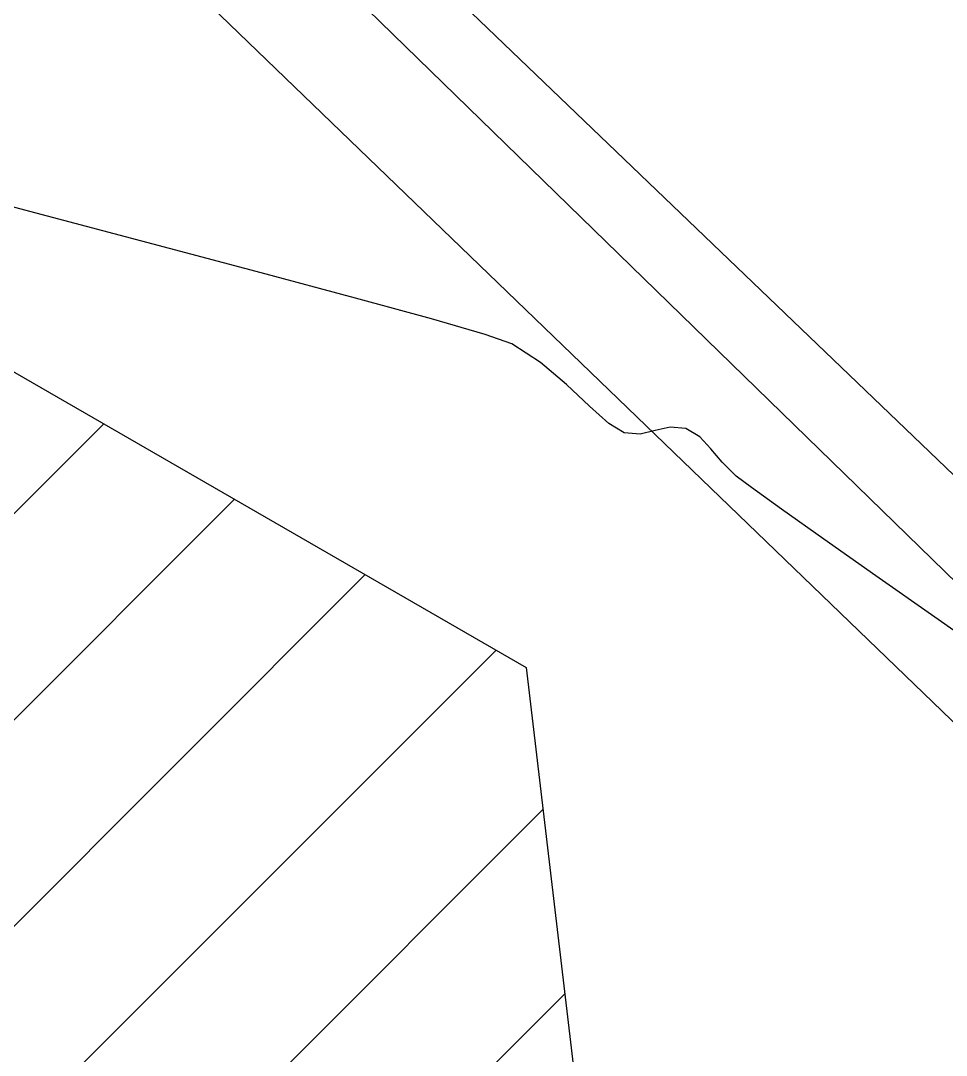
# Model space of a CAD drawing. Header units: millimetres. Extents: x 648844 to 649530, y 1246379 to 1246752.
# Drawn here: x 649134.81 to 649150.69, y 1246518.74 to 1246536.48 of the extents above; entities that cross this region are included whole.
import ezdxf

# ---------------------------------------------------------------- set-up
doc = ezdxf.new("R2010")
doc.units = ezdxf.units.MM
doc.header["$LTSCALE"] = 20
doc.header["$MEASUREMENT"] = 0
doc.layers.get('0').update_dxf_attribs({"linetype": 'CONTINUOUS'})
doc.layers.add('CONT-MJR2', color=9, linetype='CONTINUOUS')

msp = doc.modelspace()

# ---------------------------------------------------------------- hatches: boundary and pattern name
h = msp.add_hatch()
h.set_pattern_fill('ANSI31', color=2, scale=20, style=0)
h.set_pattern_definition([(45, (-526.4316, -3378.368), (-1.767766953, 1.767766953), [])])
edge = h.paths.add_edge_path()
edge.add_line((649057.852, 1246574.732), (649143.484, 1246525.396))
edge.add_line((649021.465, 1246521.521), (649057.852, 1246574.732))
edge.add_line((649021.465, 1246521.521), (649126.013, 1246470.828))
edge.add_line((649143.484, 1246525.396), (649148.028, 1246486.904))
h.paths.add_polyline_path([(649085.833, 1246502.103), (649115.307, 1246502.103), (649115.307, 1246507.529), (649085.833, 1246507.529)], flags=24)

# ---------------------------------------------------------------- linework, layer by layer
at = {"color": 7}
for p, q in [((649057.852, 1246574.732), (649143.484, 1246525.396)), ((649164.482, 1246511.274), (649135.228, 1246539.482)), ((649143.484, 1246525.396), (649148.028, 1246486.904))]:
    msp.add_line(p, q, dxfattribs=at)
at = {"color": 93}
msp.add_line((649168.319, 1246511.9), (649138.039, 1246540.944), dxfattribs=at)
at = {"color": 2}
msp.add_line((649165.792, 1246512.297), (649136.68, 1246540.658), dxfattribs=at)
at = {"layer": 'CONT-MJR2', "elevation": 35, "flags": 128}
msp.add_lwpolyline([(649151.582, 1246525.493), (649150.493, 1246526.257), (649149.481, 1246526.968), (649148.589, 1246527.596), (649147.862, 1246528.11), (649147.345, 1246528.48), (649147.082, 1246528.677), (649146.845, 1246528.912), (649146.652, 1246529.146), (649146.459, 1246529.35), (649146.222, 1246529.49), (649145.955, 1246529.517), (649145.697, 1246529.458), (649145.436, 1246529.396), (649145.163, 1246529.415), (649144.9, 1246529.577), (649144.568, 1246529.877), (649144.176, 1246530.249), (649143.729, 1246530.626), (649143.235, 1246530.942), (649142.78, 1246531.103), (649141.86, 1246531.37), (649140.554, 1246531.729), (649138.938, 1246532.161), (649137.088, 1246532.651), (649135.082, 1246533.182), (649132.996, 1246533.738)], dxfattribs=at)

doc.saveas('drawing.dxf')
